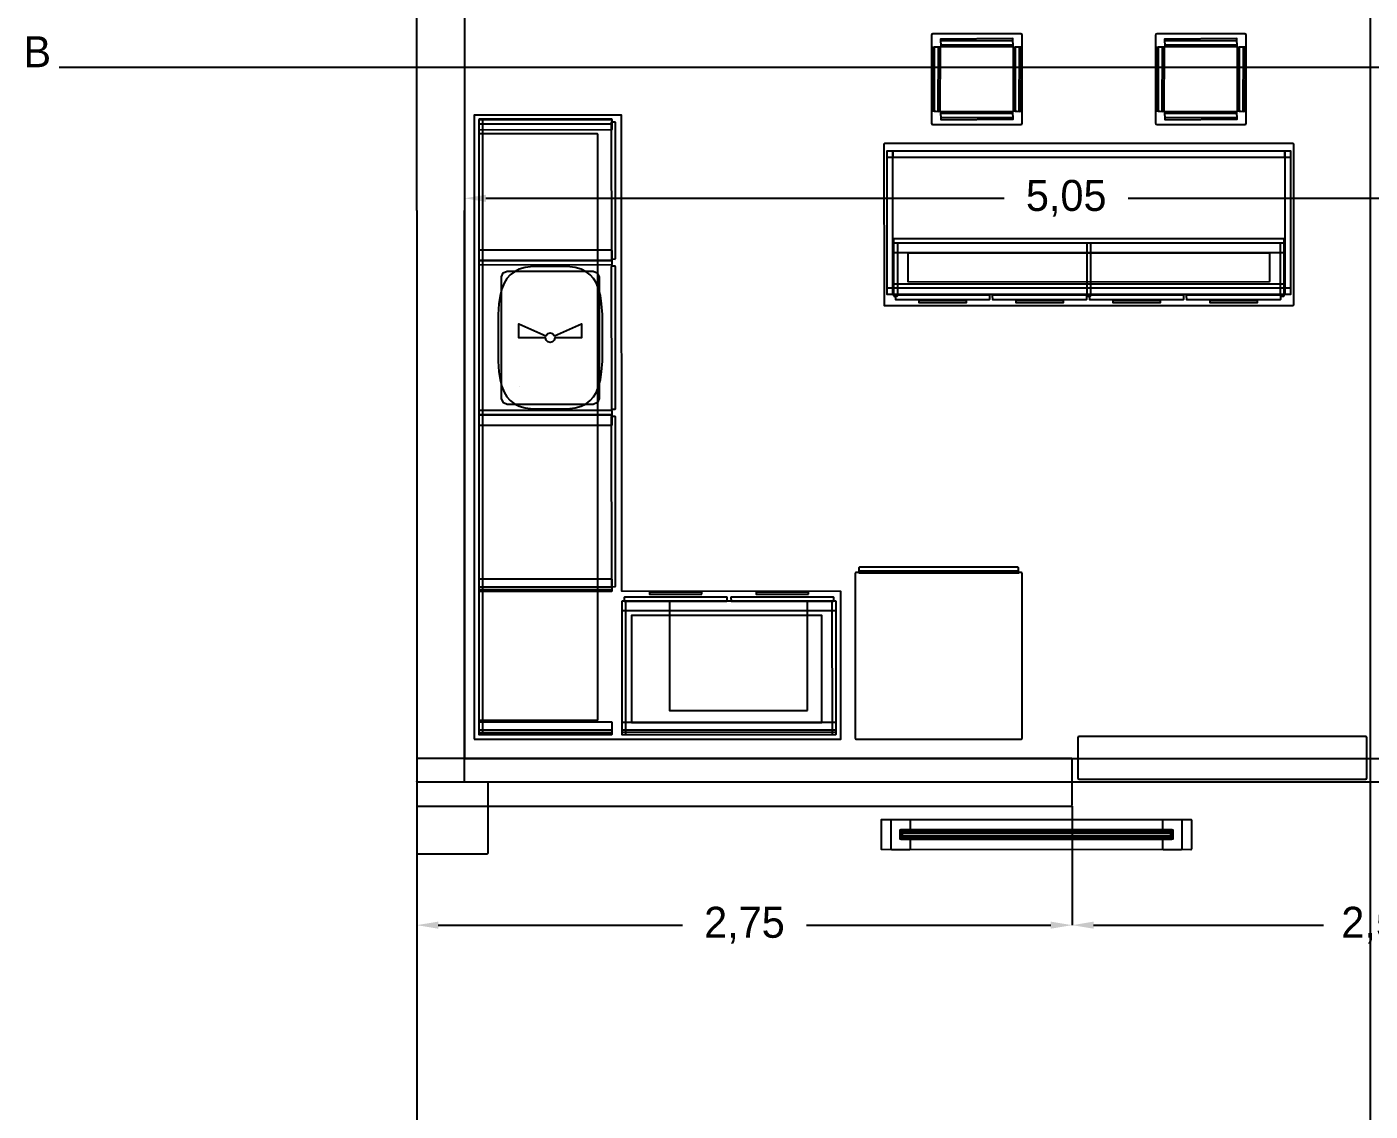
# Model space of a CAD drawing. Header units: metres. Extents: x 92.4 to 103.6, y -13.7 to 1.5.
# Drawn here: x 92.36 to 98, y -7.38 to -2.83 of the extents above; entities that cross this region are included whole.
import ezdxf

# ---------------------------------------------------------------- set-up
doc = ezdxf.new("R2010")
doc.units = ezdxf.units.M
for name, color, linetype in [('CORTE', 7, 'Continuous'), ('COTAS', 4, 'Continuous'), ('EJES', 3, 'Continuous'), ('TEXTOS', 7, 'Continuous'), ('VISTA', 8, 'Continuous')]:
    doc.layers.add(name, color=color, linetype=linetype)
doc.dimstyles.get("Standard").update_dxf_attribs({"dimtxt": 2.5, "dimasz": 2.5, "dimexe": 1.25, "dimexo": 0.625, "dimtad": 1, "dimcen": 2.5, "dimazin": 3, "dimtfac": 1, "dimtmove": 0, "dimatfit": 3})

# ---------------------------------------------------------------- blocks, each defined once
blk = doc.blocks.new('_CLOSEDFILLED')
at = {"color": 0, "linetype": 'BYBLOCK'}
blk.add_solid([(-1, 0.164), (0, 0), (-1, -0.164)], dxfattribs=at)
blk = doc.blocks.new('*D8')
for p, q in [((94.2, -3.55), (94.2, -3.55)), ((94.29, -3.55), (96.465, -3.55)), ((96.985, -3.55), (99.16, -3.55)), ((99.25, -3.55), (99.25, -3.55))]:
    blk.add_line(p, q)
at = {"layer": 'Defpoints'}
for p in [(94.2, -3.55), (94.2, -3.55), (99.25, -3.55)]:
    blk.add_point(p, dxfattribs=at)
at = {"layer": 'COTAS', "xscale": 0.09, "yscale": 0.09, "rotation": 180}
blk.add_blockref('_CLOSEDFILLED', (94.2, -3.55), dxfattribs=at)
at = {"layer": 'COTAS', "xscale": 0.09, "yscale": 0.09}
blk.add_blockref('_CLOSEDFILLED', (99.25, -3.55), dxfattribs=at)
at = {"layer": 'COTAS', "insert": (96.725, -3.55), "char_height": 0.13, "attachment_point": 5}
blk.add_mtext('5,05', dxfattribs=at)
blk = doc.blocks.new('*D12')
for p, q in [((94, -6.1), (94, -6.6)), ((96.75, -6.1), (96.75, -6.6)), ((94.09, -6.6), (95.115, -6.6)), ((95.635, -6.6), (96.66, -6.6))]:
    blk.add_line(p, q)
at = {"layer": 'Defpoints'}
for p in [(94, -6.1), (96.75, -6.1), (94, -6.6)]:
    blk.add_point(p, dxfattribs=at)
at = {"layer": 'COTAS', "xscale": 0.09, "yscale": 0.09, "rotation": 180}
blk.add_blockref('_CLOSEDFILLED', (94, -6.6), dxfattribs=at)
at = {"layer": 'COTAS', "xscale": 0.09, "yscale": 0.09}
blk.add_blockref('_CLOSEDFILLED', (96.75, -6.6), dxfattribs=at)
at = {"layer": 'COTAS', "insert": (95.375, -6.6), "char_height": 0.13, "attachment_point": 5}
blk.add_mtext('2,75', dxfattribs=at)
blk = doc.blocks.new('*D13')
for p, q in [((96.75, -6.1), (96.75, -6.6)), ((99.25, -6.1), (99.25, -6.6)), ((96.84, -6.6), (97.805, -6.6)), ((98.195, -6.6), (99.16, -6.6))]:
    blk.add_line(p, q)
at = {"layer": 'Defpoints'}
for p in [(96.75, -6.1), (99.25, -6.1), (96.75, -6.6)]:
    blk.add_point(p, dxfattribs=at)
at = {"layer": 'COTAS', "xscale": 0.09, "yscale": 0.09, "rotation": 180}
blk.add_blockref('_CLOSEDFILLED', (96.75, -6.6), dxfattribs=at)
at = {"layer": 'COTAS', "xscale": 0.09, "yscale": 0.09}
blk.add_blockref('_CLOSEDFILLED', (99.25, -6.6), dxfattribs=at)
at = {"layer": 'COTAS', "insert": (98, -6.6), "char_height": 0.13, "attachment_point": 5}
blk.add_mtext('2,5', dxfattribs=at)

msp = doc.modelspace()

# ---------------------------------------------------------------- linework, layer by layer
at = {"layer": 'CORTE'}
for p, q in [((94, -3.6009), (94, -0.0045)), ((94.2, -0.0045), (94.2, -3.6009)), ((94, -3.6009), (94, -5.9955)), ((94.2, -3.6009), (94.2, -3.6009)), ((94.2, -5.9955), (94.2, -3.6009)), ((94.0005, -5.9971), (94, -5.9955)), ((94.0005, -5.9971), (94.0008, -5.9981)), ((94.0011, -5.9985), (94.0008, -5.9981)), ((94.0011, -5.9985), (94.0013, -5.9987)), ((94.0017, -5.999), (94.0013, -5.9987)), ((94.0019, -5.9992), (94.0017, -5.999)), ((94.0035, -5.9997), (94.0019, -5.9992)), ((94.0045, -6), (94.0035, -5.9997)), ((94.1192, -6), (94.0045, -6)), ((94.1955, -6), (94.1192, -6)), ((94.1971, -5.9995), (94.1955, -6)), ((94.1981, -5.9992), (94.1971, -5.9995)), ((94.1985, -5.9989), (94.1981, -5.9992)), ((94.1987, -5.9987), (94.1985, -5.9989)), ((94.1987, -5.9987), (94.1989, -5.9985)), ((94.1992, -5.9981), (94.1989, -5.9985)), ((94.1992, -5.9981), (94.1995, -5.9971)), ((94.2, -5.9955), (94.1995, -5.9971))]:
    msp.add_line(p, q, dxfattribs=at)
for points in [[(94.001, -5.9017), (94.0008, -5.9019), (94.0003, -5.9035), (94, -5.9045), (94, -6.0192), (94, -6.0955), (94.0005, -6.0971), (94.0008, -6.0981), (94.0011, -6.0985), (94.0013, -6.0987), (94.0017, -6.099), (94.0019, -6.0992), (94.0035, -6.0997), (94.0045, -6.1), (95.6499, -6.1), (96.7455, -6.1), (96.7471, -6.0995), (96.7481, -6.0992), (96.7485, -6.0989), (96.7487, -6.0987), (96.7489, -6.0985), (96.7492, -6.0981), (96.7495, -6.0971), (96.75, -6.0955), (96.75, -6.0192), (96.75, -5.9045), (96.7497, -5.9035), (96.7492, -5.9019), (96.749, -5.9017), (96.7487, -5.9013), (96.7485, -5.9011), (96.7481, -5.9008), (96.7471, -5.9005), (96.7455, -5.9), (95.6499, -5.9), (94.0045, -5.9), (94.0035, -5.9003), (94.0019, -5.9008), (94.0017, -5.901), (94.0013, -5.9013), (94.001, -5.9017)], [(94.001, -6.0017), (94.0008, -6.0019), (94.0003, -6.0035), (94, -6.0045), (94, -6.1792), (94, -6.2955), (94.0005, -6.2971), (94.0008, -6.2981), (94.0011, -6.2985), (94.0013, -6.2987), (94.0017, -6.299), (94.0019, -6.2992), (94.0035, -6.2997), (94.0045, -6.3), (94.1792, -6.3), (94.2955, -6.3), (94.2971, -6.2995), (94.2981, -6.2992), (94.2985, -6.2989), (94.2987, -6.2987), (94.2989, -6.2985), (94.2992, -6.2981), (94.2995, -6.2971), (94.3, -6.2955), (94.3, -6.1792), (94.3, -6.0045), (94.2997, -6.0035), (94.2992, -6.0019), (94.299, -6.0017), (94.2987, -6.0013), (94.2985, -6.0011), (94.2981, -6.0008), (94.2971, -6.0005), (94.2955, -6), (94.1792, -6), (94.0045, -6), (94.0035, -6.0003), (94.0019, -6.0008), (94.0017, -6.001), (94.0013, -6.0013), (94.001, -6.0017)]]:
    msp.add_lwpolyline(points, close=True, dxfattribs=at)
at = {"layer": 'EJES'}
for p, q in [((98, 0.5), (98, -13.7)), ((92.5, -3), (102.6, -3))]:
    msp.add_line(p, q, dxfattribs=at)
at = {"layer": 'VISTA'}
for points in [[(101.8, -1.95), (99.25, -1.95), (99.25, -0.2), (94.2, -0.2), (94.2, -5.9), (101.8, -5.9), (101.8, -1.95)], [(101.8, -1.95), (99.25, -1.95), (99.25, -0.2), (94.2, -0.2), (94.2, -5.9), (101.8, -5.9), (101.8, -1.95)], [(96.166, -3.24), (96.534, -3.24), (96.5382, -3.2382), (96.54, -3.234), (96.54, -2.866), (96.5382, -2.8618), (96.534, -2.86), (96.166, -2.86), (96.1618, -2.8618), (96.16, -2.866), (96.16, -3.234), (96.1618, -3.2382), (96.166, -3.24)], [(97.106, -3.24), (97.474, -3.24), (97.4782, -3.2382), (97.48, -3.234), (97.48, -2.866), (97.4782, -2.8618), (97.474, -2.86), (97.106, -2.86), (97.1018, -2.8618), (97.1, -2.866), (97.1, -3.234), (97.1018, -3.2382), (97.106, -3.24)], [(96.1625, -3.1835), (96.196, -3.185), (96.1975, -2.9165), (96.196, -2.915), (96.1626, -2.9165), (96.1625, -3.1835)], [(96.171, -3.184), (96.188, -3.185), (96.189, -2.916), (96.1713, -2.9156), (96.171, -3.184)], [(96.199, -2.915), (96.5025, -2.9135), (96.501, -2.88), (96.1976, -2.8815), (96.199, -2.915)], [(96.1985, -2.9065), (96.5025, -2.9055), (96.5015, -2.8885), (96.1978, -2.8891), (96.1985, -2.9065)], [(96.5025, -3.1835), (96.536, -3.185), (96.5375, -2.9165), (96.536, -2.915), (96.5026, -2.9165), (96.5025, -3.1835)], [(96.511, -3.184), (96.528, -3.185), (96.529, -2.916), (96.5113, -2.9156), (96.511, -3.184)], [(97.1025, -3.1835), (97.136, -3.185), (97.1375, -2.9165), (97.136, -2.915), (97.1026, -2.9165), (97.1025, -3.1835)], [(97.111, -3.184), (97.128, -3.185), (97.129, -2.916), (97.1113, -2.9156), (97.111, -3.184)], [(97.139, -2.915), (97.4425, -2.9135), (97.441, -2.88), (97.1376, -2.8815), (97.139, -2.915)], [(97.1385, -2.9065), (97.4425, -2.9055), (97.4415, -2.8885), (97.1378, -2.8891), (97.1385, -2.9065)], [(97.4425, -3.1835), (97.476, -3.185), (97.4775, -2.9165), (97.476, -2.915), (97.4426, -2.9165), (97.4425, -3.1835)], [(97.451, -3.184), (97.468, -3.185), (97.469, -2.916), (97.4513, -2.9156), (97.451, -3.184)], [(94.2403, -5.819), (94.242, -5.82), (95.779, -5.8197), (95.779, -5.2003), (94.8603, -5.199), (94.8597, -3.201), (94.2403, -3.2012), (94.2403, -5.819)], [(96.199, -3.22), (96.5025, -3.2185), (96.501, -3.185), (96.1976, -3.1865), (96.199, -3.22)], [(96.1985, -3.2115), (96.5025, -3.2105), (96.5015, -3.1935), (96.1978, -3.1941), (96.1985, -3.2115)], [(97.139, -3.22), (97.4425, -3.2185), (97.441, -3.185), (97.1376, -3.1865), (97.139, -3.22)], [(97.1385, -3.2115), (97.4425, -3.2105), (97.4415, -3.1935), (97.1378, -3.1941), (97.1385, -3.2115)], [(94.818, -3.262), (94.82, -3.26), (94.82, -3.22), (94.818, -3.218), (94.262, -3.218), (94.26, -3.22), (94.2606, -3.2614), (94.818, -3.262)], [(94.276, -5.8), (94.278, -5.798), (94.278, -3.222), (94.276, -3.22), (94.262, -3.22), (94.26, -3.222), (94.2606, -5.7994), (94.276, -5.8)], [(94.818, -3.238), (94.82, -3.236), (94.82, -3.222), (94.818, -3.22), (94.262, -3.22), (94.26, -3.222), (94.2606, -3.2374), (94.818, -3.238)], [(94.832, -3.805), (94.834, -3.803), (94.834, -3.232), (94.832, -3.23), (94.818, -3.23), (94.816, -3.232), (94.8166, -3.8044), (94.832, -3.805)], [(94.758, -5.74), (94.76, -5.738), (94.76, -3.282), (94.758, -3.28), (94.262, -3.28), (94.26, -3.282), (94.2606, -5.7394), (94.758, -5.74)], [(97.677, -4), (97.68, -3.997), (97.68, -3.323), (97.677, -3.32), (95.963, -3.32), (95.96, -3.323), (95.9609, -3.9991), (97.677, -4)], [(95.9975, -3.9525), (95.9975, -3.3525), (95.9725, -3.3525), (95.9725, -3.9525), (95.9975, -3.9525)], [(95.9725, -3.3775), (97.6675, -3.3775), (97.6675, -3.3525), (95.9725, -3.3525), (95.9725, -3.3775)], [(95.9975, -3.3775), (97.6425, -3.3775), (97.6425, -3.3525), (95.9975, -3.3525), (95.9975, -3.3775)], [(97.6675, -3.9525), (97.6675, -3.3525), (97.6425, -3.3525), (97.6425, -3.9525), (97.6675, -3.9525)], [(94.818, -3.812), (94.82, -3.81), (94.82, -3.77), (94.818, -3.768), (94.262, -3.768), (94.26, -3.77), (94.2606, -3.8114), (94.818, -3.812)], [(97.638, -3.738), (97.64, -3.736), (97.64, -3.722), (97.638, -3.72), (96.002, -3.72), (96, -3.722), (96.0006, -3.7374), (97.638, -3.738)], [(97.638, -3.778), (97.64, -3.776), (97.64, -3.74), (97.638, -3.738), (96.002, -3.738), (96, -3.74), (96.0006, -3.7774), (97.638, -3.778)], [(96.002, -3.96), (96.016, -3.96), (96.018, -3.958), (96.018, -3.74), (96.016, -3.738), (96.002, -3.738), (96, -3.74), (96, -3.9565), (96.002, -3.96)], [(96.813, -3.96), (96.827, -3.96), (96.829, -3.958), (96.829, -3.74), (96.827, -3.738), (96.813, -3.738), (96.811, -3.74), (96.811, -3.9565), (96.813, -3.96)], [(97.624, -3.96), (97.638, -3.96), (97.64, -3.958), (97.64, -3.74), (97.638, -3.738), (97.624, -3.738), (97.622, -3.74), (97.622, -3.9565), (97.624, -3.96)], [(94.818, -3.829), (94.82, -3.827), (94.82, -3.813), (94.818, -3.811), (94.262, -3.811), (94.26, -3.813), (94.2606, -3.8284), (94.818, -3.829)], [(97.578, -3.9), (97.58, -3.898), (97.58, -3.782), (97.578, -3.78), (96.062, -3.78), (96.06, -3.782), (96.0606, -3.8994), (97.578, -3.9)], [(94.3494, -3.9581), (94.3442, -3.9924), (94.341, -4.0371), (94.341, -4.2329), (94.3442, -4.2777), (94.3494, -4.3119), (94.3567, -4.3399), (94.3663, -4.3633), (94.3782, -4.3829), (94.3926, -4.3991), (94.4097, -4.4122), (94.4303, -4.4222), (94.4554, -4.4293), (94.4882, -4.4336), (94.6318, -4.4336), (94.6646, -4.4293), (94.6897, -4.4222), (94.7103, -4.4122), (94.7274, -4.3991), (94.7418, -4.3829), (94.7537, -4.3633), (94.7633, -4.3399), (94.7706, -4.3119), (94.7758, -4.2777), (94.779, -4.2329), (94.779, -4.0371), (94.7758, -3.9924), (94.7706, -3.9581), (94.7633, -3.9301), (94.7537, -3.9067), (94.7418, -3.8871), (94.7274, -3.8709), (94.7103, -3.8578), (94.6897, -3.8478), (94.6646, -3.8407), (94.6318, -3.8364), (94.4882, -3.8364), (94.4554, -3.8407), (94.4303, -3.8478), (94.4097, -3.8578), (94.3926, -3.8709), (94.3782, -3.8871), (94.3663, -3.9067), (94.3567, -3.9301), (94.3494, -3.9581)], [(94.355, -4.39), (94.355, -3.88), (94.3622, -3.8632), (94.38, -3.855), (94.74, -3.855), (94.7568, -3.8622), (94.765, -3.88), (94.765, -4.39), (94.7578, -4.4068), (94.74, -4.415), (94.38, -4.415), (94.3642, -4.4084), (94.355, -4.39)], [(94.7586, -3.862), (94.7586, -3.862), (94.7586, -3.862), (94.7586, -3.862)], [(94.832, -4.435), (94.834, -4.433), (94.834, -3.837), (94.832, -3.835), (94.818, -3.835), (94.816, -3.837), (94.8166, -4.4344), (94.832, -4.435)], [(95.9725, -3.9525), (97.6675, -3.9525), (97.6675, -3.9275), (95.9725, -3.9275), (95.9725, -3.9525)], [(95.9975, -3.9525), (97.6425, -3.9525), (97.6425, -3.9275), (95.9975, -3.9275), (95.9975, -3.9525)], [(97.638, -3.925), (97.64, -3.923), (97.64, -3.912), (97.638, -3.91), (96.002, -3.91), (96, -3.912), (96.0006, -3.9244), (97.638, -3.925)], [(96.403, -3.975), (96.405, -3.973), (96.405, -3.959), (96.403, -3.957), (96.01, -3.957), (96.008, -3.959), (96.0086, -3.9744), (96.403, -3.975)], [(96.3065, -3.988), (96.3065, -3.98), (96.1065, -3.98), (96.1065, -3.9875), (96.3065, -3.988)], [(96.81, -3.975), (96.812, -3.973), (96.812, -3.959), (96.81, -3.957), (96.417, -3.957), (96.415, -3.959), (96.4156, -3.9744), (96.81, -3.975)], [(96.7135, -3.988), (96.7135, -3.98), (96.5135, -3.98), (96.5135, -3.9875), (96.7135, -3.988)], [(97.217, -3.975), (97.219, -3.973), (97.219, -3.959), (97.217, -3.957), (96.824, -3.957), (96.822, -3.959), (96.8226, -3.9744), (97.217, -3.975)], [(97.1205, -3.988), (97.1205, -3.98), (96.9205, -3.98), (96.9205, -3.9875), (97.1205, -3.988)], [(97.624, -3.975), (97.626, -3.973), (97.626, -3.959), (97.624, -3.957), (97.231, -3.957), (97.229, -3.959), (97.2296, -3.9744), (97.624, -3.975)], [(97.5275, -3.988), (97.5275, -3.98), (97.3275, -3.98), (97.3275, -3.9875), (97.5275, -3.988)], [(94.5427, -4.145), (94.54, -4.135), (94.428, -4.135), (94.4286, -4.0763), (94.5419, -4.1269), (94.55, -4.1177), (94.56, -4.115), (94.57, -4.1177), (94.5781, -4.1269), (94.6914, -4.0763), (94.692, -4.135), (94.58, -4.135), (94.5773, -4.145), (94.57, -4.1523), (94.56, -4.155), (94.55, -4.1523), (94.5427, -4.145)], [(94.4309, -4.3387), (94.4309, -4.3387), (94.4309, -4.3387), (94.4309, -4.3387)], [(94.818, -4.459), (94.82, -4.457), (94.82, -4.443), (94.818, -4.441), (94.262, -4.441), (94.26, -4.443), (94.2606, -4.4584), (94.818, -4.459)], [(94.818, -4.502), (94.82, -4.5), (94.82, -4.46), (94.818, -4.458), (94.262, -4.458), (94.26, -4.46), (94.2606, -4.5014), (94.818, -4.502)], [(94.832, -5.18), (94.834, -5.178), (94.834, -4.467), (94.832, -4.465), (94.818, -4.465), (94.816, -4.467), (94.8166, -5.1794), (94.832, -5.18)], [(95.844, -5.82), (96.536, -5.82), (96.5388, -5.8188), (96.54, -5.816), (96.54, -5.124), (96.5388, -5.1212), (96.536, -5.12), (95.844, -5.12), (95.8412, -5.1212), (95.84, -5.124), (95.84, -5.816), (95.8412, -5.8188), (95.844, -5.82)], [(95.8545, -5.122), (96.526, -5.1215), (96.5255, -5.115), (95.8545, -5.1151), (95.8545, -5.122)], [(95.8545, -5.122), (96.526, -5.1215), (96.5255, -5.115), (95.8545, -5.1151), (95.8545, -5.122)], [(96.522, -5.12), (96.525, -5.117), (96.525, -5.101), (96.522, -5.098), (95.858, -5.098), (95.855, -5.101), (95.8559, -5.1191), (96.522, -5.12)], [(95.858, -5.12), (96.522, -5.12), (96.5241, -5.1191), (96.525, -5.117), (96.525, -5.101), (96.5241, -5.0989), (96.522, -5.098), (95.858, -5.098), (95.8559, -5.0989), (95.855, -5.101), (95.855, -5.117), (95.8559, -5.1191), (95.858, -5.12)], [(94.818, -5.192), (94.82, -5.19), (94.82, -5.15), (94.818, -5.148), (94.262, -5.148), (94.26, -5.15), (94.2606, -5.1914), (94.818, -5.192)], [(94.818, -5.199), (94.82, -5.197), (94.82, -5.183), (94.818, -5.181), (94.262, -5.181), (94.26, -5.183), (94.2606, -5.1984), (94.818, -5.199)], [(95.758, -5.28), (95.76, -5.278), (95.76, -5.242), (95.758, -5.24), (94.862, -5.24), (94.86, -5.242), (94.8606, -5.2794), (95.758, -5.28)], [(94.876, -5.8), (94.878, -5.798), (94.878, -5.242), (94.876, -5.24), (94.862, -5.24), (94.86, -5.242), (94.8606, -5.7994), (94.876, -5.8)], [(94.8603, -5.199), (94.8603, -5.199), (94.8603, -5.199), (94.8603, -5.199)], [(95.3, -5.241), (95.302, -5.239), (95.302, -5.225), (95.3, -5.223), (94.872, -5.223), (94.87, -5.225), (94.8706, -5.2404), (95.3, -5.241)], [(95.196, -5.211), (95.196, -5.203), (94.976, -5.203), (94.976, -5.2105), (95.196, -5.211)], [(95.6394, -5.6994), (95.6394, -5.2406), (95.0606, -5.2406), (95.0606, -5.6994), (95.6394, -5.6994)], [(95.748, -5.241), (95.75, -5.239), (95.75, -5.225), (95.748, -5.223), (95.32, -5.223), (95.318, -5.225), (95.3186, -5.2404), (95.748, -5.241)], [(95.644, -5.211), (95.644, -5.203), (95.424, -5.203), (95.424, -5.2105), (95.644, -5.211)], [(95.758, -5.8), (95.76, -5.798), (95.76, -5.242), (95.758, -5.24), (95.744, -5.24), (95.742, -5.242), (95.7426, -5.7994), (95.758, -5.8)], [(95.6994, -5.7494), (95.6994, -5.3006), (94.9006, -5.3006), (94.9006, -5.7494), (95.6994, -5.7494)], [(94.818, -5.792), (94.82, -5.79), (94.82, -5.75), (94.818, -5.748), (94.262, -5.748), (94.26, -5.75), (94.2606, -5.7914), (94.818, -5.792)], [(94.818, -5.8), (94.82, -5.798), (94.82, -5.784), (94.818, -5.782), (94.262, -5.782), (94.26, -5.784), (94.2606, -5.7994), (94.818, -5.8)], [(95.758, -5.79), (95.76, -5.788), (95.76, -5.752), (95.758, -5.75), (94.862, -5.75), (94.86, -5.752), (94.8606, -5.7894), (95.758, -5.79)], [(95.758, -5.8), (95.76, -5.798), (95.76, -5.784), (95.758, -5.782), (94.862, -5.782), (94.86, -5.784), (94.8606, -5.7994), (95.758, -5.8)], [(94.2405, -5.819), (94.2405, -5.819), (94.2405, -5.819), (94.2405, -5.819)], [(96.7731, -5.982), (96.7749, -5.9862), (96.7791, -5.988), (97.9809, -5.988), (97.9851, -5.9862), (97.9869, -5.982), (97.9869, -5.814), (97.9851, -5.8098), (97.9809, -5.808), (96.7791, -5.808), (96.7749, -5.8098), (96.7731, -5.814), (96.7731, -5.982)], [(94, -12), (100.5, -12), (100.5, -10), (100.7, -10), (100.7, -10.03), (102, -10.03), (102, -6), (94, -6), (94, -12)], [(97.248, -6.2825), (97.2508, -6.2813), (97.252, -6.2785), (97.252, -6.1615), (97.2508, -6.1587), (97.248, -6.1575), (95.952, -6.1575), (95.9492, -6.1587), (95.948, -6.1615), (95.9492, -6.2813), (97.248, -6.2825)], [(95.9497, -6.1592), (95.9495, -6.1597), (95.9495, -6.159), (95.9497, -6.1592)], [(95.9899, -6.159), (95.9897, -6.1592), (95.9893, -6.1606), (95.989, -6.1615), (95.989, -6.2312), (95.989, -6.2785), (95.9894, -6.2799), (95.9897, -6.2808), (95.99, -6.2811), (95.9902, -6.2813), (95.9905, -6.2816), (95.9907, -6.2818), (95.9921, -6.2822), (95.993, -6.2825), (96.0371, -6.2825), (96.067, -6.2825), (96.0684, -6.2821), (96.0693, -6.2818), (96.0696, -6.2815), (96.0698, -6.2813), (96.07, -6.2811), (96.0703, -6.2808), (96.0706, -6.2799), (96.071, -6.2785), (96.071, -6.2395), (96.028, -6.2395), (96.028, -6.2005), (96.071, -6.2005), (96.071, -6.1615), (96.0707, -6.1606), (96.0703, -6.1592), (96.0701, -6.159), (96.0698, -6.1587), (96.0696, -6.1585), (96.0693, -6.1582), (96.0684, -6.1579), (96.067, -6.1575), (96.0371, -6.1575), (95.993, -6.1575), (95.9921, -6.1578), (95.9907, -6.1582), (95.9905, -6.1584), (95.9902, -6.1587), (95.9899, -6.159)], [(97.1299, -6.159), (97.1297, -6.1592), (97.1293, -6.1606), (97.129, -6.1615), (97.129, -6.2005), (97.172, -6.2005), (97.172, -6.2395), (97.129, -6.2395), (97.129, -6.2785), (97.1294, -6.2799), (97.1297, -6.2808), (97.13, -6.2811), (97.1302, -6.2813), (97.1305, -6.2816), (97.1307, -6.2818), (97.1321, -6.2822), (97.133, -6.2825), (97.1771, -6.2825), (97.207, -6.2825), (97.2084, -6.2821), (97.2093, -6.2818), (97.2096, -6.2815), (97.2098, -6.2813), (97.21, -6.2811), (97.2103, -6.2808), (97.2106, -6.2799), (97.211, -6.2785), (97.211, -6.2312), (97.211, -6.1615), (97.2107, -6.1606), (97.2103, -6.1592), (97.2101, -6.159), (97.2098, -6.1587), (97.2096, -6.1585), (97.2093, -6.1582), (97.2084, -6.1579), (97.207, -6.1575), (97.1771, -6.1575), (97.133, -6.1575), (97.1321, -6.1578), (97.1307, -6.1582), (97.1305, -6.1584), (97.1302, -6.1587), (97.1299, -6.159)], [(97.2503, -6.1592), (97.2498, -6.159), (97.2505, -6.159), (97.2503, -6.1592)], [(96.03, -6.2025), (97.17, -6.2025), (97.17, -6.2005), (96.03, -6.2005), (96.03, -6.2025)], [(96.03, -6.2005), (96.03, -6.2025), (96.042, -6.2025), (96.042, -6.2005), (96.03, -6.2005)], [(97.17, -6.2115), (97.17, -6.2079), (97.17, -6.2025), (96.709, -6.2025), (96.03, -6.2025), (96.03, -6.2061), (96.03, -6.2115), (96.491, -6.2115), (97.17, -6.2115)], [(96.03, -6.2135), (97.17, -6.2135), (97.17, -6.2115), (96.03, -6.2115), (96.03, -6.2135)], [(96.03, -6.2115), (96.03, -6.2135), (96.042, -6.2135), (96.042, -6.2115), (96.03, -6.2115)], [(96.0317, -6.2265), (97.1683, -6.2265), (97.1683, -6.2135), (96.0317, -6.2135), (96.0317, -6.2265)], [(96.0317, -6.2135), (96.0317, -6.2265), (96.0377, -6.2265), (96.0377, -6.2135), (96.0317, -6.2135)], [(96.0317, -6.2285), (97.1683, -6.2285), (97.1683, -6.2265), (96.0317, -6.2265), (96.0317, -6.2285)], [(96.0317, -6.2265), (96.0317, -6.2285), (96.0437, -6.2285), (96.0437, -6.2265), (96.0317, -6.2265)], [(97.1683, -6.2375), (97.1683, -6.2339), (97.1683, -6.2285), (96.709, -6.2285), (96.0317, -6.2285), (96.0317, -6.2321), (96.0317, -6.2375), (96.491, -6.2375), (97.1683, -6.2375)], [(96.0317, -6.2395), (97.1683, -6.2395), (97.1683, -6.2375), (96.0317, -6.2375), (96.0317, -6.2395)], [(96.0317, -6.2375), (96.0317, -6.2395), (96.0437, -6.2395), (96.0437, -6.2375), (96.0317, -6.2375)], [(97.1563, -6.2265), (97.1563, -6.2285), (97.1683, -6.2285), (97.1683, -6.2265), (97.1563, -6.2265)], [(97.1563, -6.2375), (97.1563, -6.2395), (97.1683, -6.2395), (97.1683, -6.2375), (97.1563, -6.2375)], [(97.158, -6.2005), (97.158, -6.2025), (97.17, -6.2025), (97.17, -6.2005), (97.158, -6.2005)], [(97.158, -6.2115), (97.158, -6.2135), (97.17, -6.2135), (97.17, -6.2115), (97.158, -6.2115)], [(97.1623, -6.2135), (97.1623, -6.2265), (97.1683, -6.2265), (97.1683, -6.2135), (97.1623, -6.2135)], [(95.9497, -6.2808), (95.9502, -6.281), (95.9495, -6.281), (95.9497, -6.2808)], [(97.2505, -6.281), (97.2498, -6.281), (97.2503, -6.2808), (97.2505, -6.281)]]:
    msp.add_lwpolyline(points, close=True, dxfattribs=at)

# ---------------------------------------------------------------- texts
at = {"layer": 'TEXTOS'}
msp.add_text('B', height=0.13, dxfattribs=at).set_placement((92.35, -3))

# ---------------------------------------------------------------- dimensions: what is measured, and where the dimension line sits
at = {"layer": 'COTAS'}
for base, p1, p2, picture, middle in [((94.2, -3.55), (94.2, -3.55), (99.25, -3.55), '*D8', (96.725, -3.55)), ((94, -6.6), (94, -6.1), (96.75, -6.1), '*D12', (95.375, -6.6)), ((96.75, -6.6), (96.75, -6.1), (99.25, -6.1), '*D13', (98, -6.6))]:
    dim = msp.add_linear_dim(base=base, p1=p1, p2=p2, dimstyle='Standard', override={"dimtxt": 0.13, "dimasz": 0.09}, dxfattribs=at)
    dim.commit()
    dim.dimension.update_dxf_attribs({"geometry": picture, "text_midpoint": middle})

doc.saveas('drawing.dxf')
